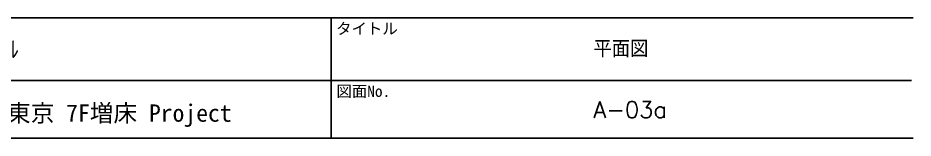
# Model space of a CAD drawing. Extents: x -120222 to -41942, y -19134 to 30932.
# Drawn here: x -68061 to -49308, y -16226 to -13706 of the extents above; entities that cross this region are included whole.
import ezdxf
from ezdxf.enums import TextEntityAlignment as Align

# ---------------------------------------------------------------- set-up
doc = ezdxf.new("R2010")
doc.units = 0
doc.header["$LTSCALE"] = 150
doc.header["$MEASUREMENT"] = 0
doc.header["$PDMODE"] = 1
doc.header["$PDSIZE"] = -2
doc.layers.get('0').update_dxf_attribs({"linetype": 'CONTINUOUS'})
doc.layers.add('_', color=7, linetype='CONTINUOUS')
doc.layers.add('__', color=7, linetype='CONTINUOUS')
doc.styles.add('_______', font='ＭＳ ゴシック')
doc.styles.get("Standard").update_dxf_attribs({"font": 'txt', "bigfont": 'BIGFONT.SHX'})

# ---------------------------------------------------------------- blocks, each defined once
blk = doc.blocks.new('____-566')
at = {"color": 1, "linetype": 'Continuous'}
for p, q in [((-200, -121.7), (199.91, -121.7)), ((118.63, -121.7), (118.63, -138.5)), ((5.62, -130.45), (199.66, -130.45)), ((199.91, -138.5), (-200, -138.5))]:
    blk.add_line(p, q, dxfattribs=at)
at = {"color": 2, "linetype": 'Continuous'}
blk.add_point((199.91, -121.7), dxfattribs=at)
at = {"color": 1, "style": '_______'}
for s, height, p in [('タイトル', 1.576, (123.63, -123.2)), ('図面No.', 1.576, (123.13, -131.95)), ('仮_ﾄﾞﾚｽﾃｰﾌﾞﾙ ﾔﾝﾏｰ東京 7F増床 Project', 2.4239, (75, -135))]:
    blk.add_text(s, height=height, dxfattribs=at).set_placement(p, align=Align.MIDDLE_CENTER)
blk.add_text('株式会社ﾄﾞﾚｽﾃｰﾌﾞﾙ', height=2.4239, dxfattribs=at).set_placement((46.84, -126.06), align=Align.MIDDLE_LEFT)
blk = doc.blocks.new('___')
at = {"color": 1}
blk.add_blockref('____-566', (0, 0), dxfattribs=at)
at = {"color": 0, "flags": 1}
for tag in ['______2', '___', '__', '________', '______', 'TOTAL_NUM_SHEETS', 'AUTO_TOTAL_NUM_SHEETS', 'AUTO_GENERATE_PAGE_NUMBER', 'APPROVAL', 'FILE_NAME', 'FILE_NAME_INCLUDE_PATH', 'PROJECT_DATE', 'PROJECT_ID', 'PROJECT_NAME', 'PROJECT_ADDRESS', 'SHEET_TITLE', 'SHEET_NUMBER', 'PAGE_NUMBER', 'DATE', 'STATUS', 'PLOT_DATE_FORMAT', 'CURRENT_PLOT_DATE', 'SCALE', 'NUMBER', 'DATE', 'NOTE', 'ZONE', 'RECIPIENTS', 'PUBLISH_DATE']:
    blk.add_attdef(tag, (-781.53, -148.5), '', height=0.18, dxfattribs=at)

msp = doc.modelspace()

# ---------------------------------------------------------------- block references
at = {"layer": '_', "color": 0, "xscale": 150, "yscale": 150, "zscale": 150}
msp.add_blockref('___', (-79293.937, 4548.67249), dxfattribs=at)

# ---------------------------------------------------------------- texts
at = {"layer": '__', "color": 0}
for s, p in [('平面図', (-56004.26, -14355.19337)), ('A-03a', (-56004.26, -15630))]:
    msp.add_text(s, height=349.125977, dxfattribs=at).set_placement(p, align=Align.MIDDLE_LEFT)

doc.saveas('drawing.dxf')
